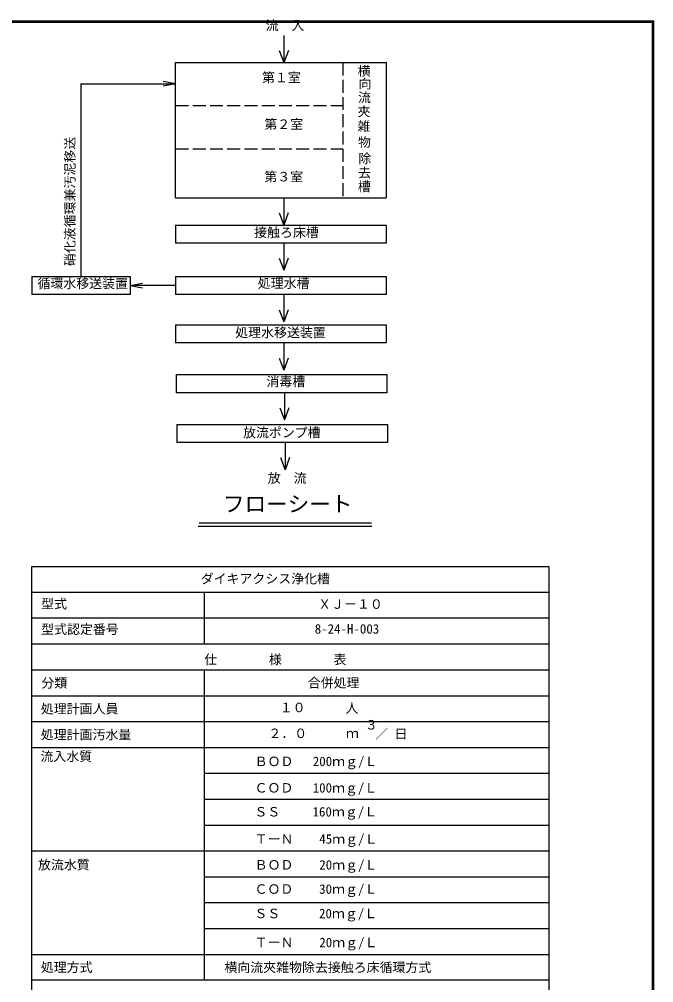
# Model space of a CAD drawing. Units: millimetres, scale not verified. Extents: x -9124 to 8194, y -6791 to 5298.
# Drawn here: x 3778 to 8194, y -1407 to 5298 of the extents above; entities that cross this region are included whole.
import ezdxf
from ezdxf.enums import TextEntityAlignment as Align

# ---------------------------------------------------------------- set-up
doc = ezdxf.new("R2010")
doc.units = ezdxf.units.MM
doc.header["$LTSCALE"] = 30
doc.linetypes.add('DASHED3', pattern=[4, 3, -1])
doc.layers.add('0-2_SEISAKU', color=3, linetype='Continuous', lineweight=25)
doc.layers.add('0-7_07', color=7, linetype='Continuous', lineweight=25)
doc.styles.add('MS Gothic', font='')
doc.styles.get('MS Gothic').set_extended_font_data('MS Gothic')

msp = doc.modelspace()

# ---------------------------------------------------------------- linework, layer by layer
at = {"layer": '0-2_SEISAKU'}
for p, q in [((5619.83, 5185.63), (5619.83, 4996.63)), ((5587.67, 5080.63), (5619.83, 4996.63)), ((5651.98, 5080.63), (5619.83, 4996.63)), ((4865.66, 4054.53), (4865.66, 4996.63)), ((4865.66, 4996.63), (6330.07, 4996.48)), ((6330.57, 4995.98), (6330.57, 4054.88)), ((4206.4, 4847.3), (4206.4, 3507.29)), ((4865.66, 4847.3), (4778.73, 4831)), ((4865.66, 4054.53), (6330.07, 4054.38)), ((5618.11, 4054.53), (5618.11, 3865.53)), ((5585.95, 3949.53), (5618.11, 3865.53)), ((5650.26, 3949.53), (5618.11, 3865.53)), ((4865.66, 3865.53), (4865.66, 3739.53)), ((4865.66, 3865.53), (6330.43, 3865.53)), ((4865.66, 3865.53), (6330.43, 3865.53)), ((6330.43, 3865.53), (6330.43, 3739.53)), ((6330.43, 3739.53), (4865.66, 3739.53)), ((5618.11, 3739.54), (5618.11, 3550.54)), ((5585.95, 3634.53), (5618.11, 3550.54)), ((5650.26, 3634.53), (5618.11, 3550.54)), ((3864.1, 3507.29), (3864.1, 3381.3)), ((3864.1, 3507.29), (4548.7, 3507.29)), ((3864.1, 3507.29), (4548.7, 3507.29)), ((4865.66, 3507.29), (4865.66, 3381.3)), ((4865.66, 3507.29), (6330.43, 3507.29)), ((6330.43, 3507.29), (6330.43, 3381.3)), ((4548.7, 3444.29), (4635.63, 3460.6)), ((6330.43, 3381.3), (4865.66, 3381.3)), ((5618.11, 3381.29), (5618.11, 3192.29)), ((5585.95, 3276.29), (5618.11, 3192.29)), ((5650.26, 3276.29), (5618.11, 3192.29)), ((4865.66, 3170.98), (4865.66, 3044.98)), ((4865.66, 3170.98), (6330.43, 3170.98)), ((6330.43, 3170.98), (6330.43, 3044.98)), ((6330.43, 3044.98), (4865.66, 3044.98)), ((5618.11, 3044.98), (5618.11, 2855.98)), ((5585.95, 2939.98), (5618.11, 2855.98)), ((5650.26, 2939.98), (5618.11, 2855.98)), ((4870.41, 2824.62), (4870.41, 2698.62)), ((4870.41, 2824.62), (6335.17, 2824.62)), ((5622.86, 2698.62), (5622.86, 2509.62)), ((5590.7, 2593.62), (5622.86, 2509.62)), ((5655.01, 2593.62), (5622.86, 2509.62)), ((4875.15, 2478.26), (4875.15, 2352.26)), ((4875.15, 2478.26), (6339.92, 2478.26)), ((6339.92, 2478.26), (6339.92, 2352.26)), ((6339.92, 2352.26), (4875.15, 2352.26)), ((5627.6, 2352.26), (5627.6, 2163.26)), ((5595.44, 2247.26), (5627.6, 2163.26)), ((5659.75, 2247.26), (5627.6, 2163.26)), ((6231.3, 1768.27), (5023.9, 1768.27)), ((6230.44, 1792.27), (5029.52, 1792.27)), ((3864.6, 1490.63), (7464.6, 1490.63)), ((3864.6, 950.63), (3864.6, 1490.63)), ((7464.6, 1490.63), (7464.6, 950.63)), ((3864.6, 1310.63), (7464.6, 1310.63)), ((5064.6, 1310.63), (5064.6, 950.63)), ((7464.6, 1130.63), (3864.6, 1130.63)), ((7464.6, 1130.63), (3864.6, 1130.63)), ((3864.6, 950.63), (7464.6, 950.63)), ((7464.6, 950.63), (7464.6, -3009.37)), ((3864.6, 770.63), (7464.6, 770.63)), ((5064.6, 770.63), (5064.6, -1389.38)), ((3864.6, 590.63), (7464.6, 590.63)), ((3864.6, 410.63), (7464.6, 410.63)), ((3864.6, 230.63), (7464.6, 230.63)), ((5064.6, 50.62), (7464.6, 50.62)), ((5064.6, -129.37), (7464.6, -129.37)), ((5064.6, -309.38), (7464.6, -309.38)), ((3864.6, -489.38), (7464.6, -489.38)), ((5064.6, -669.38), (7464.6, -669.38)), ((5064.6, -849.38), (7464.6, -849.38)), ((5064.6, -1029.38), (7464.6, -1029.38)), ((3864.59, -1209.38), (7464.6, -1209.38)), ((7464.59, -1389.38), (3864.59, -1389.38))]:
    msp.add_line(p, q, dxfattribs=at)
at = {"layer": '0-2_SEISAKU', "linetype": 'DASHED3'}
for p, q in [((6030.94, 4996.48), (6030.94, 4054.38)), ((4865.66, 4696.63), (6030.94, 4696.48)), ((4865.66, 4396.63), (6030.94, 4396.48))]:
    msp.add_line(p, q, dxfattribs=at)
at = {"layer": '0-2_SEISAKU'}
for points in [[(4206.4, 4847.3), (4865.66, 4847.3), (4778.73, 4863.61)], [(4548.7, 3507.29), (4548.7, 3381.3), (3864.1, 3381.3)], [(4865.66, 3444.29), (4548.7, 3444.29), (4635.63, 3427.99)], [(6335.17, 2824.62), (6335.17, 2698.62), (4870.41, 2698.62)], [(7464.6, -3009.37), (3864.6, -3009.37), (3864.6, 950.63)]]:
    msp.add_lwpolyline(points, dxfattribs=at)
for centre, start, end in [((6330.07, 4995.98), 0, 90), ((6330.07, 4054.88), 270, 0)]:
    msp.add_arc(centre, 0.5, start, end, dxfattribs=at)
at = {"layer": '0-7_07'}
for p, q in [((-7992.67, 5286.14), (8194.13, 5286.14)), ((-7992.07, 5285.54), (8193.53, 5285.54)), ((-7991.47, 5284.94), (8192.93, 5284.94)), ((-7990.87, 5284.34), (8192.33, 5284.34)), ((-7990.27, 5283.74), (8191.73, 5283.74)), ((-7989.67, 5283.14), (8191.13, 5283.14)), ((-7989.07, 5282.54), (8190.53, 5282.54)), ((-7988.47, 5281.94), (8189.93, 5281.94)), ((-7987.87, 5281.34), (8189.33, 5281.34)), ((-7987.27, 5280.74), (8188.73, 5280.74)), ((-7986.67, 5280.14), (8188.13, 5280.14)), ((-7986.07, 5279.54), (8187.53, 5279.54)), ((-7985.47, 5278.94), (8186.93, 5278.94)), ((-7984.87, 5278.34), (8186.33, 5278.34)), ((-7984.27, 5277.74), (8185.73, 5277.74)), ((8185.73, -6290.27), (8185.73, 5277.74)), ((8186.33, -6290.87), (8186.33, 5278.34)), ((8186.93, -6291.47), (8186.93, 5278.94)), ((8187.53, -6292.07), (8187.53, 5279.54)), ((8188.13, -6292.67), (8188.13, 5280.14)), ((8188.73, -6293.27), (8188.73, 5280.74)), ((8189.33, -6293.87), (8189.33, 5281.34)), ((8189.93, -6294.47), (8189.93, 5281.94)), ((8190.53, -6295.07), (8190.53, 5282.54)), ((8191.13, -6295.67), (8191.13, 5283.14)), ((8191.73, -6296.27), (8191.73, 5283.74)), ((8192.33, -6296.87), (8192.33, 5284.34)), ((8192.93, -6297.47), (8192.93, 5284.94)), ((8193.53, -6298.07), (8193.53, 5285.54)), ((8194.13, -6298.67), (8194.13, 5286.14))]:
    msp.add_line(p, q, dxfattribs=at)

# ---------------------------------------------------------------- texts
at = {"layer": '0-2_SEISAKU', "color": 4, "style": 'MS Gothic'}
for s, height, p in [('流\u3000入', 65.98, (5492.5, 5202.13)), ('横', 65.98, (6133.06, 4884.97)), ('第１室', 65.98, (5466.95, 4839.59)), ('向', 65.98, (6138.91, 4796.28)), ('流', 65.98, (6135.15, 4701.46)), ('夾', 65.98, (6132.57, 4602.33)), ('第２室', 65.98, (5483.51, 4514.95)), ('雑', 65.98, (6132.29, 4500.35)), ('物', 65.98, (6135.5, 4389.82)), ('除', 65.98, (6138.63, 4275.87)), ('第３室', 65.98, (5483.51, 4149.46)), ('去', 65.98, (6136.19, 4177.36)), ('槽', 65.98, (6134.45, 4080.76)), ('接触ろ床槽', 65.98, (5412.6, 3761.66)), ('循環水移送装置', 65.98, (3904.21, 3406.45)), ('処理水槽', 65.98, (5437.61, 3407.52)), ('処理水移送装置', 65.98, (5281.18, 3065.31)), ('消毒槽', 65.98, (5498.47, 2723.83)), ('放流ポンプ槽', 65.98, (5335.29, 2368.69)), ('放\u3000流', 65.98, (5507.27, 2052.02)), ('フローシート', 110, (5196, 1836.97)), ('ダイキアクシス浄化槽\u3000', 65.98, (5040.58, 1352.13)), ('型式', 65.98, (3930.14, 1177.31)), ('ＸＪ－１０', 65.98, (5858.26, 1175.54)), ('型式認定番号', 65.98, (3930.14, 1000.31)), ('8-24-H-003', 65.98, (5834.38, 1002.71)), ('仕\u3000\u3000\u3000\u3000様\u3000\u3000\u3000\u3000表', 65.98, (5064.83, 790.27)), ('分類', 65.98, (3930.93, 626.66)), ('合併処理', 65.98, (5785.62, 627.71)), ('処理計画人員\u3000', 65.98, (3927.58, 447.01)), ('１０', 65.98, (5590.55, 456.06)), ('人', 65.98, (6048.62, 450.84)), ('３', 65.98, (6182.89, 335.72)), ('処理計画汚水量', 65.98, (3927.58, 267.01)), ('２．０', 65.98, (5511.72, 276.06)), ('ｍ', 65.98, (6051.75, 276.76)), ('／', 65.98, (6256.53, 273.28)), ('日', 65.98, (6389.41, 272.58)), ('流入水質', 65.98, (3924.64, 115.95)), ('ＢＯＤ\u3000 200ｍｇ/Ｌ', 65.98, (5416.01, 80.89)), ('ＣＯＤ\u3000 100ｍｇ/Ｌ', 65.98, (5415.31, -103.17)), ('ＳＳ\u3000\u3000 160ｍｇ/Ｌ', 65.98, (5414.26, -269.71)), ('ＴーＮ \u3000 45ｍｇ/Ｌ', 65.98, (5416.35, -459.11)), ('放流水質', 65.98, (3907.82, -638.2)), ('ＢＯＤ\u3000\u300020ｍｇ/Ｌ', 65.98, (5416, -639.12)), ('ＣＯＤ\u3000\u300030ｍｇ/Ｌ', 65.98, (5415.31, -807.62)), ('ＳＳ\u3000\u3000\u300020ｍｇ/Ｌ', 65.98, (5414.26, -977.31)), ('ＴーＮ\u3000\u300020ｍｇ/Ｌ', 65.98, (5416.35, -1179.12)), ('処理方式\u3000\u3000\u3000', 65.98, (3927.57, -1351.59)), ('横向流夾雑物除去接触ろ床循環方式', 65.98, (5205.67, -1352.64))]:
    msp.add_text(s, height=height, dxfattribs=at).set_placement(p, align=Align.BOTTOM_LEFT)
msp.add_text('硝化液循環兼汚泥移送', height=65.98, rotation=90, dxfattribs=at).set_placement((4182.95, 3579.58), align=Align.BOTTOM_LEFT)

doc.saveas('drawing.dxf')
